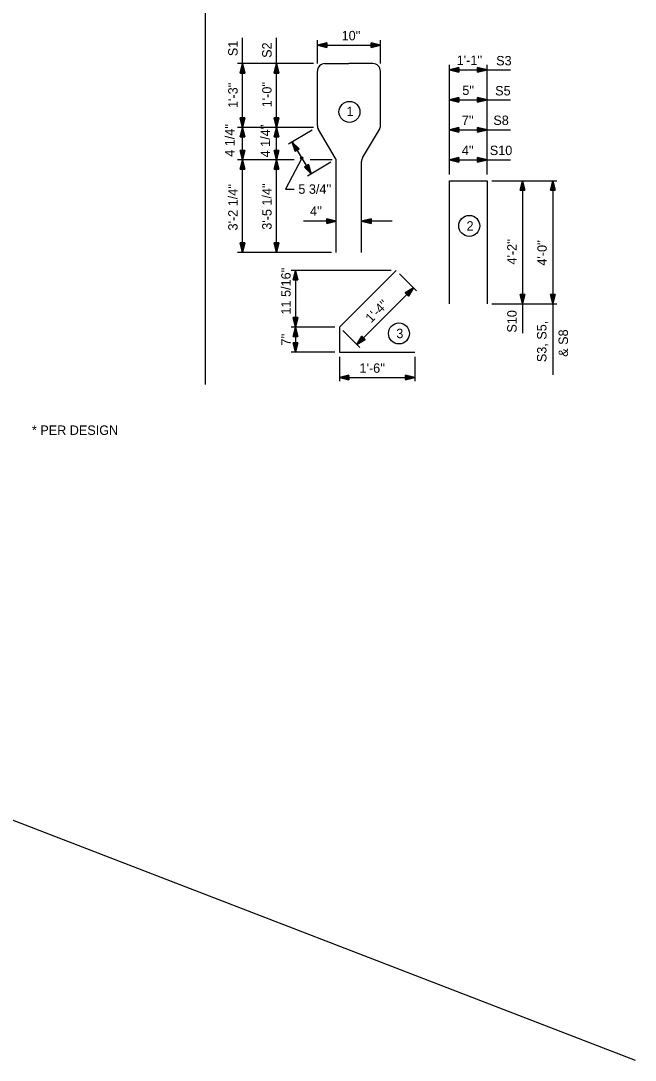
# Model space of a CAD drawing. Extents: x -22.6 to 41.6, y -1.6 to 24.3.
# Drawn here: x 33.46 to 41.59, y 0.47 to 14.24 of the extents above; entities that cross this region are included whole.
import ezdxf

# ---------------------------------------------------------------- set-up
doc = ezdxf.new("R2010")
doc.units = 0
for name, color, linetype in [('Dimension Lines', 7, 'Continuous'), ('Plan Sheet', 7, 'Continuous'), ('Rebar Lines', 7, 'Continuous'), ('Text', 7, 'Continuous'), ('User Information Notes', 7, 'Continuous')]:
    doc.layers.add(name, color=color, linetype=linetype)

msp = doc.modelspace()

# ---------------------------------------------------------------- linework, layer by layer
at = {"layer": 'Dimension Lines'}
for p, q in [((-20.174, 24.304), (41.592, 0.474)), ((36.391, 12.832), (36.391, 14.018)), ((36.841, 12.832), (36.841, 14.018)), ((37.384, 13.676), (37.384, 13.985)), ((37.384, 13.922), (38.219, 13.922)), ((38.219, 13.676), (38.219, 13.985)), ((37.334, 13.676), (36.328, 13.676)), ((39.131, 12.206), (39.131, 13.659)), ((39.631, 13.092), (39.631, 13.659)), ((39.131, 13.596), (39.94, 13.596)), ((39.631, 12.206), (39.631, 13.281)), ((39.131, 13.198), (39.94, 13.198)), ((37.334, 12.832), (36.328, 12.832)), ((36.391, 12.402), (36.391, 12.832)), ((36.841, 12.402), (36.841, 12.832)), ((37.313, 12.793), (37.001, 12.608)), ((39.131, 12.8), (39.94, 12.8)), ((37.052, 12.638), (37.302, 12.215)), ((37.078, 12.402), (36.328, 12.402)), ((36.391, 11.176), (36.391, 12.402)), ((36.841, 11.176), (36.841, 12.402)), ((37.578, 12.402), (37.289, 12.402)), ((39.131, 12.402), (39.94, 12.402)), ((37.564, 12.369), (37.251, 12.185)), ((39.694, 12.123), (40.556, 12.123)), ((40.101, 12.123), (40.101, 10.493)), ((40.5, 12.123), (40.5, 10.493)), ((37.634, 11.588), (37.199, 11.588)), ((38.372, 11.588), (37.969, 11.588)), ((37.571, 11.176), (36.328, 11.176)), ((38.363, 10.937), (37.039, 10.937)), ((37.093, 10.937), (37.093, 10.187)), ((38.471, 10.893), (38.695, 10.668)), ((37.907, 9.956), (38.657, 10.706)), ((39.694, 10.493), (40.556, 10.493)), ((40.101, 10.493), (40.101, 10.105)), ((40.5, 10.493), (40.5, 9.552)), ((37.613, 10.187), (37.039, 10.187)), ((37.093, 10.187), (37.093, 9.854)), ((37.721, 10.143), (37.945, 9.918)), ((37.613, 9.854), (37.039, 9.854)), ((37.676, 9.791), (37.676, 9.471)), ((38.676, 9.791), (38.676, 9.471)), ((37.676, 9.518), (38.676, 9.518))]:
    msp.add_line(p, q, dxfattribs=at)
for points in [[(37.509, 13.922), (37.509, 13.916), (37.384, 13.922), (37.509, 13.909), (37.509, 13.903), (37.384, 13.922), (37.509, 13.897), (37.509, 13.891), (37.384, 13.922), (37.509, 13.953), (37.509, 13.947), (37.384, 13.922), (37.509, 13.941), (37.509, 13.934), (37.384, 13.922), (37.509, 13.928), (37.509, 13.891), (37.509, 13.953), (37.384, 13.922), (37.509, 13.891)], [(38.094, 13.922), (38.094, 13.928), (38.219, 13.922), (38.094, 13.934), (38.094, 13.941), (38.219, 13.922), (38.094, 13.947), (38.094, 13.953), (38.219, 13.922), (38.094, 13.891), (38.094, 13.897), (38.219, 13.922), (38.094, 13.903), (38.094, 13.909), (38.219, 13.922), (38.094, 13.916), (38.094, 13.953), (38.094, 13.891), (38.219, 13.922), (38.094, 13.953)], [(36.391, 13.551), (36.385, 13.551), (36.391, 13.676), (36.378, 13.551), (36.372, 13.551), (36.391, 13.676), (36.366, 13.551), (36.36, 13.551), (36.391, 13.676), (36.422, 13.551), (36.416, 13.551), (36.391, 13.676), (36.41, 13.551), (36.403, 13.551), (36.391, 13.676), (36.397, 13.551), (36.36, 13.551), (36.422, 13.551), (36.391, 13.676), (36.36, 13.551)], [(36.841, 13.551), (36.835, 13.551), (36.841, 13.676), (36.828, 13.551), (36.822, 13.551), (36.841, 13.676), (36.816, 13.551), (36.81, 13.551), (36.841, 13.676), (36.872, 13.551), (36.866, 13.551), (36.841, 13.676), (36.86, 13.551), (36.853, 13.551), (36.841, 13.676), (36.847, 13.551), (36.81, 13.551), (36.872, 13.551), (36.841, 13.676), (36.81, 13.551)], [(39.256, 13.596), (39.256, 13.589), (39.131, 13.596), (39.256, 13.583), (39.256, 13.577), (39.131, 13.596), (39.256, 13.571), (39.256, 13.564), (39.131, 13.596), (39.256, 13.627), (39.256, 13.621), (39.131, 13.596), (39.256, 13.614), (39.256, 13.608), (39.131, 13.596), (39.256, 13.602), (39.256, 13.564), (39.256, 13.627), (39.131, 13.596), (39.256, 13.564)], [(39.506, 13.596), (39.506, 13.602), (39.631, 13.596), (39.506, 13.608), (39.506, 13.614), (39.631, 13.596), (39.506, 13.621), (39.506, 13.627), (39.631, 13.596), (39.506, 13.564), (39.506, 13.571), (39.631, 13.596), (39.506, 13.577), (39.506, 13.583), (39.631, 13.596), (39.506, 13.589), (39.506, 13.627), (39.506, 13.564), (39.631, 13.596), (39.506, 13.627)], [(39.256, 13.198), (39.256, 13.192), (39.131, 13.198), (39.256, 13.185), (39.256, 13.179), (39.131, 13.198), (39.256, 13.173), (39.256, 13.167), (39.131, 13.198), (39.256, 13.229), (39.256, 13.223), (39.131, 13.198), (39.256, 13.217), (39.256, 13.21), (39.131, 13.198), (39.256, 13.204), (39.256, 13.167), (39.256, 13.229), (39.131, 13.198), (39.256, 13.167)], [(39.506, 13.198), (39.506, 13.204), (39.631, 13.198), (39.506, 13.21), (39.506, 13.217), (39.631, 13.198), (39.506, 13.223), (39.506, 13.229), (39.631, 13.198), (39.506, 13.167), (39.506, 13.173), (39.631, 13.198), (39.506, 13.179), (39.506, 13.185), (39.631, 13.198), (39.506, 13.192), (39.506, 13.229), (39.506, 13.167), (39.631, 13.198), (39.506, 13.229)], [(36.391, 12.957), (36.397, 12.957), (36.391, 12.832), (36.403, 12.957), (36.41, 12.957), (36.391, 12.832), (36.416, 12.957), (36.422, 12.957), (36.391, 12.832), (36.36, 12.957), (36.366, 12.957), (36.391, 12.832), (36.372, 12.957), (36.378, 12.957), (36.391, 12.832), (36.385, 12.957), (36.422, 12.957), (36.36, 12.957), (36.391, 12.832), (36.422, 12.957)], [(36.841, 12.957), (36.847, 12.957), (36.841, 12.832), (36.853, 12.957), (36.86, 12.957), (36.841, 12.832), (36.866, 12.957), (36.872, 12.957), (36.841, 12.832), (36.81, 12.957), (36.816, 12.957), (36.841, 12.832), (36.822, 12.957), (36.828, 12.957), (36.841, 12.832), (36.835, 12.957), (36.872, 12.957), (36.81, 12.957), (36.841, 12.832), (36.872, 12.957)], [(36.391, 12.707), (36.385, 12.707), (36.391, 12.832), (36.378, 12.707), (36.372, 12.707), (36.391, 12.832), (36.366, 12.707), (36.36, 12.707), (36.391, 12.832), (36.422, 12.707), (36.416, 12.707), (36.391, 12.832), (36.41, 12.707), (36.403, 12.707), (36.391, 12.832), (36.397, 12.707), (36.36, 12.707), (36.422, 12.707), (36.391, 12.832), (36.36, 12.707)], [(36.841, 12.707), (36.835, 12.707), (36.841, 12.832), (36.828, 12.707), (36.822, 12.707), (36.841, 12.832), (36.816, 12.707), (36.81, 12.707), (36.841, 12.832), (36.872, 12.707), (36.866, 12.707), (36.841, 12.832), (36.86, 12.707), (36.853, 12.707), (36.841, 12.832), (36.847, 12.707), (36.81, 12.707), (36.872, 12.707), (36.841, 12.832), (36.81, 12.707)], [(39.256, 12.8), (39.256, 12.794), (39.131, 12.8), (39.256, 12.788), (39.256, 12.781), (39.131, 12.8), (39.256, 12.775), (39.256, 12.769), (39.131, 12.8), (39.256, 12.831), (39.256, 12.825), (39.131, 12.8), (39.256, 12.819), (39.256, 12.813), (39.131, 12.8), (39.256, 12.806), (39.256, 12.769), (39.256, 12.831), (39.131, 12.8), (39.256, 12.769)], [(39.506, 12.8), (39.506, 12.806), (39.631, 12.8), (39.506, 12.813), (39.506, 12.819), (39.631, 12.8), (39.506, 12.825), (39.506, 12.831), (39.631, 12.8), (39.506, 12.769), (39.506, 12.775), (39.631, 12.8), (39.506, 12.781), (39.506, 12.788), (39.631, 12.8), (39.506, 12.794), (39.506, 12.831), (39.506, 12.769), (39.631, 12.8), (39.506, 12.831)], [(37.116, 12.531), (37.11, 12.527), (37.052, 12.638), (37.105, 12.524), (37.099, 12.521), (37.052, 12.638), (37.094, 12.518), (37.089, 12.515), (37.052, 12.638), (37.143, 12.546), (37.137, 12.543), (37.052, 12.638), (37.132, 12.54), (37.126, 12.537), (37.052, 12.638), (37.121, 12.534), (37.089, 12.515), (37.143, 12.546), (37.052, 12.638), (37.089, 12.515)], [(36.391, 12.527), (36.397, 12.527), (36.391, 12.402), (36.403, 12.527), (36.41, 12.527), (36.391, 12.402), (36.416, 12.527), (36.422, 12.527), (36.391, 12.402), (36.36, 12.527), (36.366, 12.527), (36.391, 12.402), (36.372, 12.527), (36.378, 12.527), (36.391, 12.402), (36.385, 12.527), (36.422, 12.527), (36.36, 12.527), (36.391, 12.402), (36.422, 12.527)], [(36.391, 12.277), (36.385, 12.277), (36.391, 12.402), (36.378, 12.277), (36.372, 12.277), (36.391, 12.402), (36.366, 12.277), (36.36, 12.277), (36.391, 12.402), (36.422, 12.277), (36.416, 12.277), (36.391, 12.402), (36.41, 12.277), (36.403, 12.277), (36.391, 12.402), (36.397, 12.277), (36.36, 12.277), (36.422, 12.277), (36.391, 12.402), (36.36, 12.277)], [(36.841, 12.527), (36.847, 12.527), (36.841, 12.402), (36.853, 12.527), (36.86, 12.527), (36.841, 12.402), (36.866, 12.527), (36.872, 12.527), (36.841, 12.402), (36.81, 12.527), (36.816, 12.527), (36.841, 12.402), (36.822, 12.527), (36.828, 12.527), (36.841, 12.402), (36.835, 12.527), (36.872, 12.527), (36.81, 12.527), (36.841, 12.402), (36.872, 12.527)], [(36.841, 12.277), (36.835, 12.277), (36.841, 12.402), (36.828, 12.277), (36.822, 12.277), (36.841, 12.402), (36.816, 12.277), (36.81, 12.277), (36.841, 12.402), (36.872, 12.277), (36.866, 12.277), (36.841, 12.402), (36.86, 12.277), (36.853, 12.277), (36.841, 12.402), (36.847, 12.277), (36.81, 12.277), (36.872, 12.277), (36.841, 12.402), (36.81, 12.277)], [(37.177, 12.426), (36.962, 12.014), (37.078, 12.014)], [(39.256, 12.402), (39.256, 12.396), (39.131, 12.402), (39.256, 12.39), (39.256, 12.384), (39.131, 12.402), (39.256, 12.377), (39.256, 12.371), (39.131, 12.402), (39.256, 12.434), (39.256, 12.427), (39.131, 12.402), (39.256, 12.421), (39.256, 12.415), (39.131, 12.402), (39.256, 12.409), (39.256, 12.371), (39.256, 12.434), (39.131, 12.402), (39.256, 12.371)], [(39.506, 12.402), (39.506, 12.409), (39.631, 12.402), (39.506, 12.415), (39.506, 12.421), (39.631, 12.402), (39.506, 12.427), (39.506, 12.434), (39.631, 12.402), (39.506, 12.371), (39.506, 12.377), (39.631, 12.402), (39.506, 12.384), (39.506, 12.39), (39.631, 12.402), (39.506, 12.396), (39.506, 12.434), (39.506, 12.371), (39.631, 12.402), (39.506, 12.434)], [(37.239, 12.322), (37.244, 12.326), (37.302, 12.215), (37.249, 12.329), (37.255, 12.332), (37.302, 12.215), (37.26, 12.335), (37.266, 12.338), (37.302, 12.215), (37.212, 12.306), (37.217, 12.31), (37.302, 12.215), (37.223, 12.313), (37.228, 12.316), (37.302, 12.215), (37.233, 12.319), (37.266, 12.338), (37.212, 12.306), (37.302, 12.215), (37.266, 12.338)], [(40.101, 11.998), (40.095, 11.998), (40.101, 12.123), (40.088, 11.998), (40.082, 11.998), (40.101, 12.123), (40.076, 11.998), (40.07, 11.998), (40.101, 12.123), (40.132, 11.998), (40.126, 11.998), (40.101, 12.123), (40.12, 11.998), (40.113, 11.998), (40.101, 12.123), (40.107, 11.998), (40.07, 11.998), (40.132, 11.998), (40.101, 12.123), (40.07, 11.998)], [(40.5, 11.998), (40.494, 11.998), (40.5, 12.123), (40.488, 11.998), (40.481, 11.998), (40.5, 12.123), (40.475, 11.998), (40.469, 11.998), (40.5, 12.123), (40.531, 11.998), (40.525, 11.998), (40.5, 12.123), (40.519, 11.998), (40.513, 11.998), (40.5, 12.123), (40.506, 11.998), (40.469, 11.998), (40.531, 11.998), (40.5, 12.123), (40.469, 11.998)], [(37.509, 11.588), (37.509, 11.595), (37.634, 11.588), (37.509, 11.601), (37.509, 11.607), (37.634, 11.588), (37.509, 11.613), (37.509, 11.62), (37.634, 11.588), (37.509, 11.557), (37.509, 11.563), (37.634, 11.588), (37.509, 11.57), (37.509, 11.576), (37.634, 11.588), (37.509, 11.582), (37.509, 11.62), (37.509, 11.557), (37.634, 11.588), (37.509, 11.62)], [(38.094, 11.588), (38.094, 11.582), (37.969, 11.588), (38.094, 11.576), (38.094, 11.57), (37.969, 11.588), (38.094, 11.563), (38.094, 11.557), (37.969, 11.588), (38.094, 11.62), (38.094, 11.613), (37.969, 11.588), (38.094, 11.607), (38.094, 11.601), (37.969, 11.588), (38.094, 11.595), (38.094, 11.557), (38.094, 11.62), (37.969, 11.588), (38.094, 11.557)], [(36.391, 11.301), (36.397, 11.301), (36.391, 11.176), (36.403, 11.301), (36.41, 11.301), (36.391, 11.176), (36.416, 11.301), (36.422, 11.301), (36.391, 11.176), (36.36, 11.301), (36.366, 11.301), (36.391, 11.176), (36.372, 11.301), (36.378, 11.301), (36.391, 11.176), (36.385, 11.301), (36.422, 11.301), (36.36, 11.301), (36.391, 11.176), (36.422, 11.301)], [(36.841, 11.301), (36.847, 11.301), (36.841, 11.176), (36.853, 11.301), (36.86, 11.301), (36.841, 11.176), (36.866, 11.301), (36.872, 11.301), (36.841, 11.176), (36.81, 11.301), (36.816, 11.301), (36.841, 11.176), (36.822, 11.301), (36.828, 11.301), (36.841, 11.176), (36.835, 11.301), (36.872, 11.301), (36.81, 11.301), (36.841, 11.176), (36.872, 11.301)], [(37.093, 10.812), (37.087, 10.812), (37.093, 10.937), (37.081, 10.812), (37.074, 10.812), (37.093, 10.937), (37.068, 10.812), (37.062, 10.812), (37.093, 10.937), (37.124, 10.812), (37.118, 10.812), (37.093, 10.937), (37.112, 10.812), (37.106, 10.812), (37.093, 10.937), (37.099, 10.812), (37.062, 10.812), (37.124, 10.812), (37.093, 10.937), (37.062, 10.812)], [(38.569, 10.618), (38.564, 10.622), (38.657, 10.706), (38.56, 10.627), (38.556, 10.631), (38.657, 10.706), (38.551, 10.636), (38.547, 10.64), (38.657, 10.706), (38.591, 10.596), (38.586, 10.6), (38.657, 10.706), (38.582, 10.605), (38.578, 10.609), (38.657, 10.706), (38.573, 10.614), (38.547, 10.64), (38.591, 10.596), (38.657, 10.706), (38.547, 10.64)], [(40.101, 10.618), (40.107, 10.618), (40.101, 10.493), (40.113, 10.618), (40.12, 10.618), (40.101, 10.493), (40.126, 10.618), (40.132, 10.618), (40.101, 10.493), (40.07, 10.618), (40.076, 10.618), (40.101, 10.493), (40.082, 10.618), (40.088, 10.618), (40.101, 10.493), (40.095, 10.618), (40.132, 10.618), (40.07, 10.618), (40.101, 10.493), (40.132, 10.618)], [(40.5, 10.618), (40.506, 10.618), (40.5, 10.493), (40.513, 10.618), (40.519, 10.618), (40.5, 10.493), (40.525, 10.618), (40.531, 10.618), (40.5, 10.493), (40.469, 10.618), (40.475, 10.618), (40.5, 10.493), (40.481, 10.618), (40.488, 10.618), (40.5, 10.493), (40.494, 10.618), (40.531, 10.618), (40.469, 10.618), (40.5, 10.493), (40.531, 10.618)], [(37.093, 10.312), (37.099, 10.312), (37.093, 10.187), (37.106, 10.312), (37.112, 10.312), (37.093, 10.187), (37.118, 10.312), (37.124, 10.312), (37.093, 10.187), (37.062, 10.312), (37.068, 10.312), (37.093, 10.187), (37.074, 10.312), (37.081, 10.312), (37.093, 10.187), (37.087, 10.312), (37.124, 10.312), (37.062, 10.312), (37.093, 10.187), (37.124, 10.312)], [(37.093, 10.062), (37.087, 10.062), (37.093, 10.187), (37.081, 10.062), (37.074, 10.062), (37.093, 10.187), (37.068, 10.062), (37.062, 10.062), (37.093, 10.187), (37.124, 10.062), (37.118, 10.062), (37.093, 10.187), (37.112, 10.062), (37.106, 10.062), (37.093, 10.187), (37.099, 10.062), (37.062, 10.062), (37.124, 10.062), (37.093, 10.187), (37.062, 10.062)], [(37.996, 10.045), (38, 10.04), (37.907, 9.956), (38.004, 10.036), (38.009, 10.031), (37.907, 9.956), (38.013, 10.027), (38.018, 10.023), (37.907, 9.956), (37.973, 10.067), (37.978, 10.062), (37.907, 9.956), (37.982, 10.058), (37.987, 10.054), (37.907, 9.956), (37.991, 10.049), (38.018, 10.023), (37.973, 10.067), (37.907, 9.956), (38.018, 10.023)], [(37.093, 9.979), (37.099, 9.979), (37.093, 9.854), (37.106, 9.979), (37.112, 9.979), (37.093, 9.854), (37.118, 9.979), (37.124, 9.979), (37.093, 9.854), (37.062, 9.979), (37.068, 9.979), (37.093, 9.854), (37.074, 9.979), (37.081, 9.979), (37.093, 9.854), (37.087, 9.979), (37.124, 9.979), (37.062, 9.979), (37.093, 9.854), (37.124, 9.979)], [(37.801, 9.518), (37.801, 9.511), (37.676, 9.518), (37.801, 9.505), (37.801, 9.499), (37.676, 9.518), (37.801, 9.493), (37.801, 9.486), (37.676, 9.518), (37.801, 9.549), (37.801, 9.543), (37.676, 9.518), (37.801, 9.536), (37.801, 9.53), (37.676, 9.518), (37.801, 9.524), (37.801, 9.486), (37.801, 9.549), (37.676, 9.518), (37.801, 9.486)], [(38.551, 9.518), (38.551, 9.524), (38.676, 9.518), (38.551, 9.53), (38.551, 9.536), (38.676, 9.518), (38.551, 9.543), (38.551, 9.549), (38.676, 9.518), (38.551, 9.486), (38.551, 9.493), (38.676, 9.518), (38.551, 9.499), (38.551, 9.505), (38.676, 9.518), (38.551, 9.511), (38.551, 9.549), (38.551, 9.486), (38.676, 9.518), (38.551, 9.549)]]:
    msp.add_lwpolyline(points, dxfattribs=at)
msp.add_circle((37.177, 12.426), 0.0154, dxfattribs=at)
at = {"layer": 'Plan Sheet'}
msp.add_line((35.904, 9.427), (35.904, 21.606), dxfattribs=at)
at = {"layer": 'Rebar Lines'}
for p, q in [((37.484, 13.676), (37.801, 13.676)), ((38.119, 13.676), (37.801, 13.676)), ((37.384, 12.855), (37.384, 13.576)), ((38.219, 12.855), (38.219, 13.576)), ((37.62, 12.429), (37.398, 12.805)), ((37.983, 12.429), (38.205, 12.805)), ((37.634, 11.176), (37.634, 12.378)), ((37.969, 11.176), (37.969, 12.378))]:
    msp.add_line(p, q, dxfattribs=at)
for points in [[(39.131, 10.493), (39.131, 12.123), (39.631, 12.123), (39.631, 10.493)], [(38.426, 10.937), (37.676, 10.187), (37.676, 9.854), (38.676, 9.854)]]:
    msp.add_lwpolyline(points, dxfattribs=at)
for centre, start, end in [((37.484, 13.576), 90, 180), ((38.119, 13.576), 0, 90), ((37.484, 12.855), 180, 210.5951), ((38.119, 12.855), 329.4049, 0), ((37.534, 12.378), 0, 30.5985), ((38.069, 12.378), 149.4015, 180)]:
    msp.add_arc(centre, 0.1, start, end, dxfattribs=at)
at = {"layer": 'Text'}
for centre in [(37.809, 13.037), (39.395, 11.527), (38.464, 10.102)]:
    msp.add_circle(centre, 0.139, dxfattribs=at)

# ---------------------------------------------------------------- texts
for s, p in [("10''", (37.705, 13.985)), ("1'-1''", (39.229, 13.659)), ('S3', (39.751, 13.653)), ("5''", (39.303, 13.261)), ('S5', (39.738, 13.255)), ('1', (37.77, 12.982)), ("7''", (39.296, 12.863)), ('S8', (39.714, 12.863)), ("4''", (39.296, 12.465)), ('S10', (39.667, 12.465)), ("5 3/4''", (37.132, 11.952)), ("4''", (37.287, 11.661)), ('2', (39.359, 11.464)), ('3', (38.429, 10.039)), ("1'-6''", (37.942, 9.581))]:
    msp.add_text(s, height=0.125, dxfattribs=at).set_placement(p)
for s, rotation, p in [('S1', 90, (36.328, 13.775)), ('S2', 90, (36.778, 13.753)), ("1'-3''", 90, (36.328, 13.089)), ("1'-0''", 90, (36.778, 13.098)), ("4 1/4''", 90, (36.287, 12.442)), ("4 1/4''", 90, (36.757, 12.435)), ("3'-2 1/4''", 90, (36.328, 11.466)), ("3'-5 1/4''", 90, (36.778, 11.476)), ("4'-2''", 90, (40.022, 11.015)), ("4'-0''", 90, (40.421, 11.001)), ("11 5/16''", 90, (37.03, 10.353)), ("1'-4''", 45, (38.095, 10.234)), ('S10', 90, (40.022, 10.113)), ('S3, S5,', 90, (40.417, 9.722)), ("7''", 90, (37.03, 9.942)), ('& S8', 90, (40.702, 9.793))]:
    msp.add_text(s, height=0.125, rotation=rotation, dxfattribs=at).set_placement(p)
at = {"layer": 'User Information Notes'}
msp.add_text('* PER DESIGN', height=0.125, dxfattribs=at).set_placement((33.604, 8.758))

doc.saveas('drawing.dxf')
